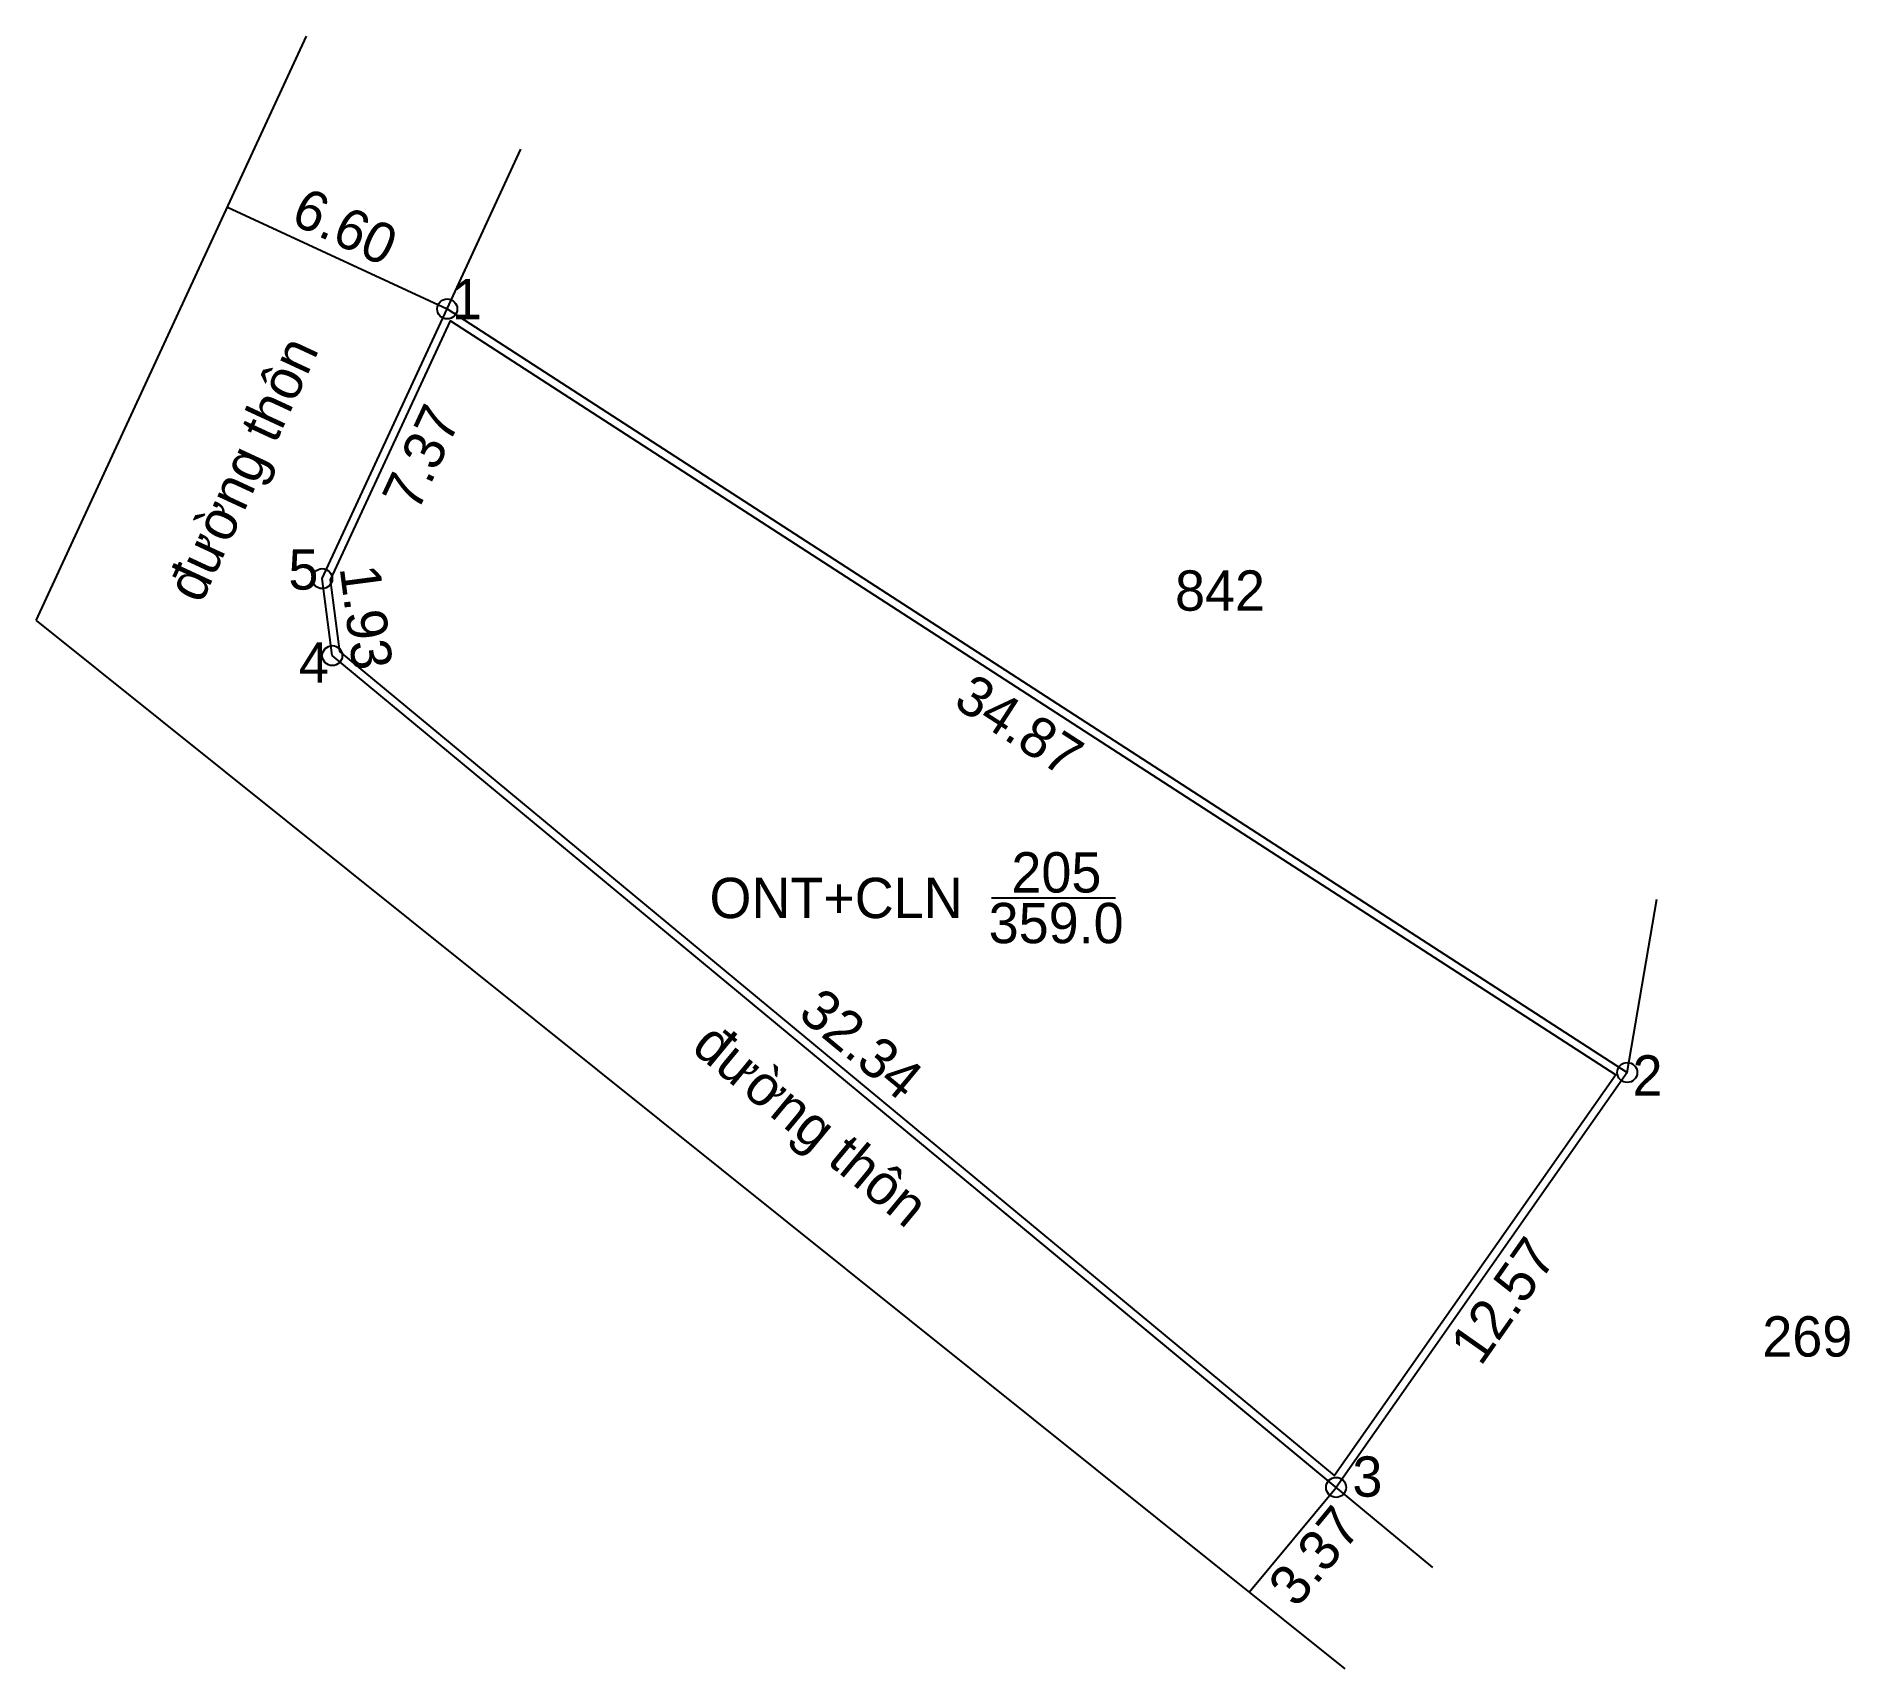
# Model space of a CAD drawing. Extents: x 547578.2 to 547623.2, y 1837449.4 to 1837489.9.
import ezdxf

# ---------------------------------------------------------------- set-up
doc = ezdxf.new("R2010")
doc.units = 0
for name, color, linetype in [('CanhThua', 7, 'Continuous'), ('ChieuDaiCanhThua', 7, 'Continuous'), ('Level 1', 7, 'Continuous'), ('Level 2', 7, 'Continuous'), ('Level 23', 7, 'Continuous'), ('MocDinhThua', 7, 'Continuous'), ('NhanDiaChinhThua', 7, 'Continuous'), ('RauThua', 7, 'Continuous'), ('SoHieuDinhThua', 7, 'Continuous'), ('TenChuLanCan', 7, 'Continuous')]:
    doc.layers.add(name, color=color, linetype=linetype)

msp = doc.modelspace()

# ---------------------------------------------------------------- linework, layer by layer
at = {"layer": 'CanhThua'}
for p, q in [((547585.27, 1837476.4), (547588.37, 1837483.09)), ((547585.27, 1837476.4), (547588.37, 1837483.09)), ((547588.37, 1837483.09), (547617.644, 1837464.15)), ((547585.52, 1837474.49), (547585.27, 1837476.4)), ((547585.52, 1837474.49), (547585.27, 1837476.4)), ((547610.42, 1837453.86), (547585.52, 1837474.49)), ((547612.82, 1837451.871), (547585.52, 1837474.49)), ((547617.644, 1837464.15), (547610.42, 1837453.86))]:
    msp.add_line(p, q, dxfattribs=at)
at = {"layer": 'ChieuDaiCanhThua'}
for p, q in [((547582.92, 1837485.615), (547588.37, 1837483.09)), ((547608.268, 1837451.261), (547610.421, 1837453.859))]:
    msp.add_line(p, q, dxfattribs=at)
at = {"layer": 'Level 1'}
msp.add_line((547578.175, 1837475.362), (547610.64, 1837449.362), dxfattribs=at)
msp.add_lwpolyline([(547578.175, 1837475.362), (547584.881, 1837489.853)], dxfattribs=at)
at = {"layer": 'Level 2'}
msp.add_lwpolyline([(547617.361, 1837464.095), (547610.381, 1837454.152), (547585.708, 1837474.594), (547585.476, 1837476.368), (547588.455, 1837482.797), (547617.361, 1837464.095)], dxfattribs=at)
at = {"layer": 'Level 23'}
msp.add_line((547588.37, 1837483.09), (547589.205, 1837484.9), dxfattribs=at)
at = {"layer": 'MocDinhThua'}
for centre in [(547588.37, 1837483.09), (547585.27, 1837476.4), (547585.52, 1837474.49), (547617.644, 1837464.15), (547610.42, 1837453.86)]:
    msp.add_circle(centre, 0.248, dxfattribs=at)
at = {"layer": 'NhanDiaChinhThua'}
msp.add_line((547601.87, 1837468.48), (547604.945, 1837468.48), dxfattribs=at)
at = {"layer": 'RauThua'}
for p, q in [((547588.37, 1837483.09), (547590.199, 1837487.052)), ((547617.644, 1837464.15), (547618.381, 1837468.451))]:
    msp.add_line(p, q, dxfattribs=at)

# ---------------------------------------------------------------- texts
at = {"layer": 'ChieuDaiCanhThua'}
for s, rotation, p in [('6.60', 335.138, (547584.448, 1837485.229)), ('7.37', 65.138, (547587.632, 1837478.024)), ('1.93', 277.4571, (547585.699, 1837476.67)), ('34.87', 327.0975, (547600.889, 1837473.252)), ('32.34', 320.3578, (547597.038, 1837465.545)), ('đường thôn', 320.3578, (547594.393, 1837464.709)), ('12.57', 54.9296, (547614.009, 1837456.841)), ('3.37', 50.3578, (547609.441, 1837450.842))]:
    msp.add_text(s, height=1, rotation=rotation, dxfattribs=at).set_placement(p)
at = {"layer": 'Level 1'}
msp.add_text('đường thôn', height=1, rotation=65.138, dxfattribs=at).set_placement((547582.267, 1837475.752))
at = {"layer": 'NhanDiaChinhThua'}
for s, p in [('205', (547602.367, 1837468.615)), ('ONT+CLN', (547594.877, 1837467.98)), ('359.0', (547601.803, 1837467.358))]:
    msp.add_text(s, height=1, dxfattribs=at).set_placement(p)
at = {"layer": 'SoHieuDinhThua'}
for s, p in [('1', (547588.485, 1837482.836)), ('5', (547584.431, 1837476.128)), ('4', (547584.689, 1837473.819)), ('2', (547617.776, 1837463.578)), ('3', (547610.826, 1837453.629))]:
    msp.add_text(s, height=1, dxfattribs=at).set_placement(p)
at = {"layer": 'TenChuLanCan'}
for s, p in [('842', (547606.426, 1837475.605)), ('269', (547620.996, 1837457.104))]:
    msp.add_text(s, height=1, dxfattribs=at).set_placement(p)

doc.saveas('drawing.dxf')
